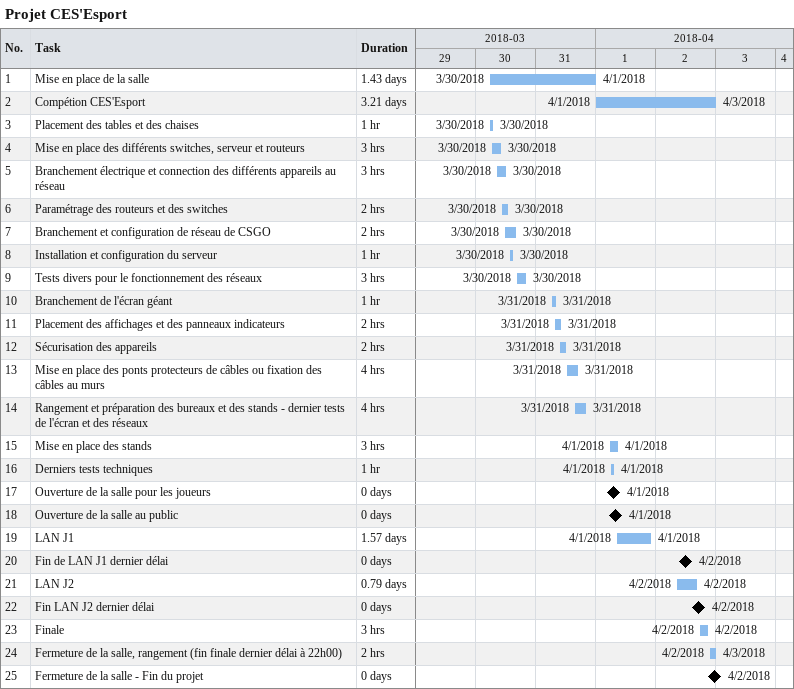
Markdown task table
Projet CES'Esport

| ID | Task | Duration | Start | Finish |
|---|---|---|---|---|
| 1 | Mise en place de la salle | 1.43d | 2018-03-30 | 2018-04-01 |
| 2 | Compétion CES'Esport | 3.21d | 2018-04-01 | 2018-04-03 |
| 3 | Placement des tables et des chaises | 1h | 2018-03-30 | 2018-03-30 |
| 4 | Mise en place des différents switches, serveur et routeurs | 3h | 2018-03-30 | 2018-03-30 |
| 5 | Branchement électrique et connection des différents appareils au réseau | 3h | 2018-03-30 | 2018-03-30 |
| 6 | Paramétrage des routeurs et des switches | 2h | 2018-03-30 | 2018-03-30 |
| 7 | Branchement et configuration de réseau de CSGO | 2h | 2018-03-30 | 2018-03-30 |
| 8 | Installation et configuration du serveur | 1h | 2018-03-30 | 2018-03-30 |
| 9 | Tests divers pour le fonctionnement des réseaux | 3h | 2018-03-30 | 2018-03-30 |
| 10 | Branchement de l'écran géant | 1h | 2018-03-31 | 2018-03-31 |
| 11 | Placement des affichages et des panneaux indicateurs | 2h | 2018-03-31 | 2018-03-31 |
| 12 | Sécurisation des appareils | 2h | 2018-03-31 | 2018-03-31 |
| 13 | Mise en place des ponts protecteurs de câbles ou fixation des câbles au murs | 4h | 2018-03-31 | 2018-03-31 |
| 14 | Rangement et préparation des bureaux et des stands - dernier tests de l'écran et des réseaux | 4h | 2018-03-31 | 2018-03-31 |
| 15 | Mise en place des stands | 3h | 2018-04-01 | 2018-04-01 |
| 16 | Derniers tests techniques | 1h | 2018-04-01 | 2018-04-01 |
| 17 | Ouverture de la salle pour les joueurs | 0d | 2018-04-01 | 2018-04-01 |
| 18 | Ouverture de la salle au public | 0d | 2018-04-01 | 2018-04-01 |
| 19 | LAN J1 | 1.57d | 2018-04-01 | 2018-04-01 |
| 20 | Fin de LAN J1 dernier délai | 0d | 2018-04-02 | 2018-04-02 |
| 21 | LAN J2 | 0.79d | 2018-04-02 | 2018-04-02 |
| 22 | Fin LAN J2 dernier délai | 0d | 2018-04-02 | 2018-04-02 |
| 23 | Finale | 3h | 2018-04-02 | 2018-04-02 |
| 24 | Fermeture de la salle, rangement (fin finale dernier délai à 22h00) | 2h | 2018-04-02 | 2018-04-03 |
| 25 | Fermeture de la salle - Fin du projet | 0d | 2018-04-02 | 2018-04-02 |
